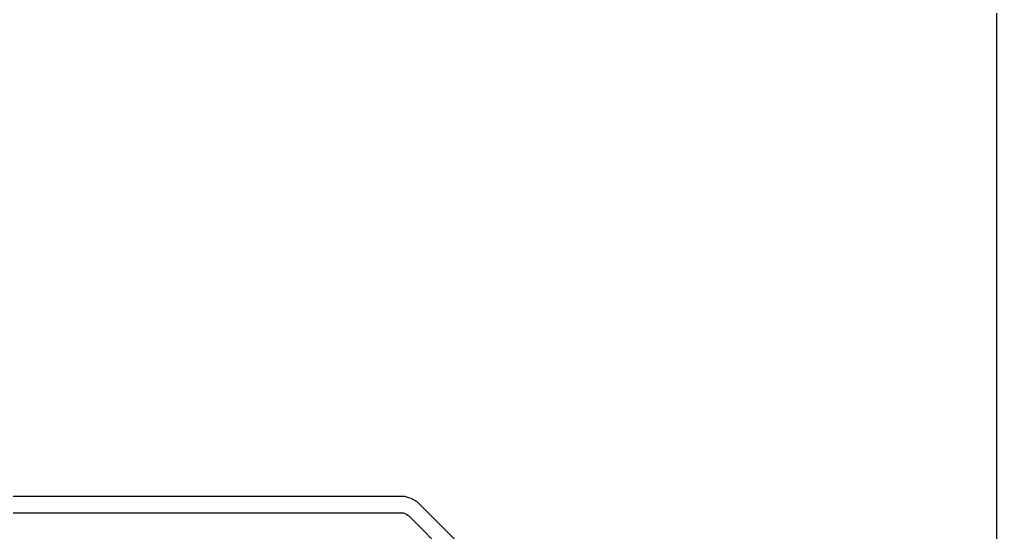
# Model space of a CAD drawing. Extents: x 0.79 to 7.64, y -5.35 to -0.98.
# Drawn here: x 7.1577 to 7.6378, y -2.3737 to -2.1218 of the extents above; entities that cross this region are included whole.
import ezdxf

# ---------------------------------------------------------------- set-up
doc = ezdxf.new("R2010")
doc.units = 0
doc.header["$MEASUREMENT"] = 0
doc.layers.add('BLACK', color=7, linetype='CONTINUOUS')

msp = doc.modelspace()

# ---------------------------------------------------------------- linework, layer by layer
at = {"layer": 'BLACK', "linetype": 'CONTINUOUS'}
for p, q in [((7.63778, -1.26001), (7.63778, -5.07857)), ((7.34696, -2.35608), (6.17419, -2.35608)), ((7.34896, -2.35662), (7.34696, -2.35608)), ((7.34696, -2.35608), (7.34696, -2.35608)), ((7.35022, -2.35696), (7.34896, -2.35662)), ((7.35314, -2.35864), (7.35022, -2.35696)), ((7.35022, -2.35696), (7.35022, -2.35696)), ((7.54944, -2.55494), (7.35314, -2.35864)), ((7.35314, -2.35864), (7.35314, -2.35864)), ((7.35314, -2.35864), (7.35314, -2.35864)), ((6.1624, -2.36398), (7.34528, -2.36398)), ((7.34528, -2.36398), (7.34624, -2.36407)), ((7.34624, -2.36407), (7.34624, -2.36407)), ((7.34624, -2.36407), (7.34676, -2.36429)), ((7.34676, -2.36429), (7.34801, -2.36481)), ((7.34801, -2.36481), (7.34801, -2.36481)), ((7.34801, -2.36481), (7.34876, -2.36542)), ((7.34876, -2.36542), (7.54267, -2.55933))]:
    msp.add_line(p, q, dxfattribs=at)

doc.saveas('drawing.dxf')
